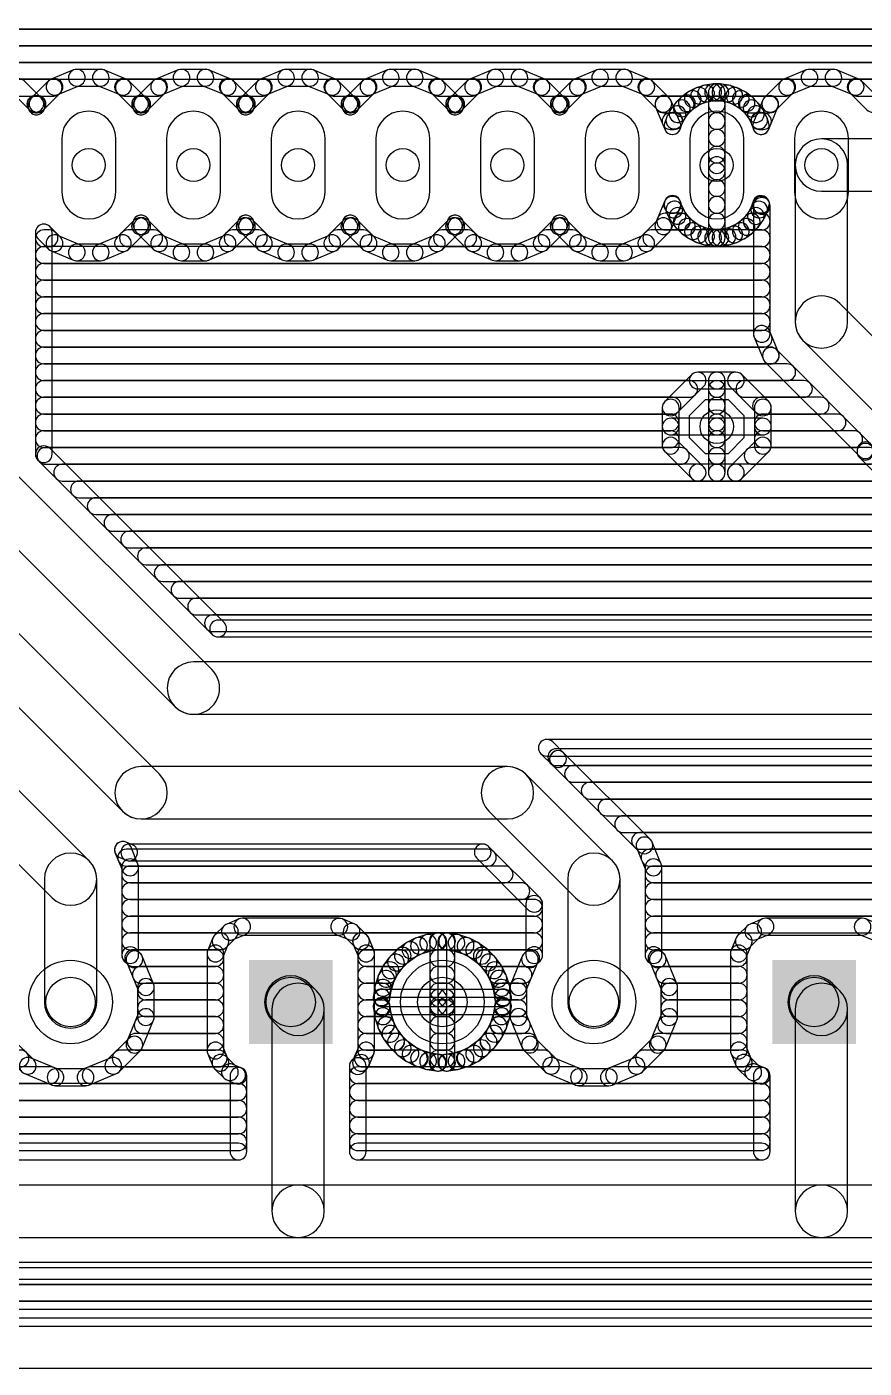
# Model space of a CAD drawing. Extents: x -5.7 to 75.5, y -5.1 to 79.7.
# Drawn here: x 31.52 to 51.84, y -5.08 to 27.49 of the extents above; entities that cross this region are included whole.
import ezdxf

# ---------------------------------------------------------------- set-up
doc = ezdxf.new("R2010")
doc.units = 0
for name, color, linetype in [('16', 175, 'CONTINUOUS'), ('17', 82, 'CONTINUOUS'), ('20', 30, 'CONTINUOUS'), ('44', 253, 'CONTINUOUS')]:
    doc.layers.add(name, color=color, linetype=linetype)

# ---------------------------------------------------------------- blocks, each defined once
blk = doc.blocks.new('OCTAGONP')
blk.add_lwpolyline([(-0.5, -0.2071), (-0.5, 0.2071), (-0.2071, 0.5), (0.2071, 0.5), (0.5, 0.2071), (0.5, -0.2071), (0.2071, -0.5), (-0.2071, -0.5)], close=True)
blk = doc.blocks.new('ROUNDP')
blk.add_circle((0, 0), 0.5)
blk = doc.blocks.new('SQUAREP')
blk.add_solid([(-0.5, -0.5), (0.5, -0.5), (-0.5, 0.5), (0.5, 0.5)])
blk = doc.blocks.new('LONGP100')
blk.add_lwpolyline([(-0.5, -0.5), (0.5, -0.5, 1), (0.5, 0.5), (-0.5, 0.5, 1)], format="xyb", close=True)

msp = doc.modelspace()

# ---------------------------------------------------------------- linework, layer by layer
at = {"layer": '16'}
for points in [[(14.7828, 27.432), (54.4322, 27.432, 1), (54.4322, 27.8384), (14.7828, 27.8384, 1)], [(14.7828, 27.0256), (54.4322, 27.0256, 1), (54.4322, 27.432), (14.7828, 27.432, 1)], [(14.7828, 26.6192), (54.4322, 26.6192, 1), (54.4322, 27.0256), (14.7828, 27.0256, 1)], [(14.7828, 26.2128), (54.2135, 26.2128, 1), (54.2135, 26.6192), (14.7828, 26.6192, 1)], [(32.6505, 26.4385), (32.1114, 26.2152, 1), (32.2669, 25.8398), (32.806, 26.0631, 1)], [(33.3118, 26.454), (32.7282, 26.454, 1), (32.7282, 26.0476), (33.3118, 26.0476, 1)], [(33.9286, 26.2152), (33.3895, 26.4385, 1), (33.234, 26.0631), (33.7731, 25.8398, 1)], [(35.1905, 26.4385), (34.6514, 26.2152, 1), (34.8069, 25.8398), (35.346, 26.0631, 1)], [(35.8518, 26.454), (35.2682, 26.454, 1), (35.2682, 26.0476), (35.8518, 26.0476, 1)], [(36.4686, 26.2152), (35.9295, 26.4385, 1), (35.774, 26.0631), (36.3131, 25.8398, 1)], [(37.7305, 26.4385), (37.1914, 26.2152, 1), (37.3469, 25.8398), (37.886, 26.0631, 1)], [(38.3918, 26.454), (37.8082, 26.454, 1), (37.8082, 26.0476), (38.3918, 26.0476, 1)], [(39.0086, 26.2152), (38.4695, 26.4385, 1), (38.314, 26.0631), (38.8531, 25.8398, 1)], [(40.2705, 26.4385), (39.7314, 26.2152, 1), (39.8869, 25.8398), (40.426, 26.0631, 1)], [(40.9318, 26.454), (40.3482, 26.454, 1), (40.3482, 26.0476), (40.9318, 26.0476, 1)], [(41.5486, 26.2152), (41.0095, 26.4385, 1), (40.854, 26.0631), (41.3931, 25.8398, 1)], [(42.8105, 26.4385), (42.2714, 26.2152, 1), (42.4269, 25.8398), (42.966, 26.0631, 1)], [(43.4718, 26.454), (42.8882, 26.454, 1), (42.8882, 26.0476), (43.4718, 26.0476, 1)], [(44.0886, 26.2152), (43.5495, 26.4385, 1), (43.394, 26.0631), (43.9331, 25.8398, 1)], [(45.3505, 26.4385), (44.8114, 26.2152, 1), (44.9669, 25.8398), (45.506, 26.0631, 1)], [(46.0118, 26.454), (45.4282, 26.454, 1), (45.4282, 26.0476), (46.0118, 26.0476, 1)], [(46.6286, 26.2152), (46.0895, 26.4385, 1), (45.934, 26.0631), (46.4731, 25.8398, 1)], [(50.4305, 26.4385), (49.8914, 26.2152, 1), (50.0469, 25.8398), (50.586, 26.0631, 1)], [(51.0918, 26.454), (50.5082, 26.454, 1), (50.5082, 26.0476), (51.0918, 26.0476, 1)], [(51.7086, 26.2152), (51.1695, 26.4385, 1), (51.014, 26.0631), (51.5531, 25.8398, 1)], [(31.8672, 25.7586), (31.4546, 26.1712, 1), (31.1672, 25.8838), (31.5798, 25.4712, 1)], [(31.3288, 25.8064), (32.1712, 25.8064, 1), (32.1712, 26.2128), (31.3288, 26.2128, 1)], [(32.0454, 26.1712), (31.6328, 25.7586, 1), (31.9202, 25.4712), (32.3328, 25.8838, 1)], [(34.4072, 25.7586), (33.9946, 26.1712, 1), (33.7072, 25.8838), (34.1198, 25.4712, 1)], [(33.8688, 25.8064), (34.7112, 25.8064, 1), (34.7112, 26.2128), (33.8688, 26.2128, 1)], [(34.5854, 26.1712), (34.1728, 25.7586, 1), (34.4602, 25.4712), (34.8728, 25.8838, 1)], [(36.9472, 25.7586), (36.5346, 26.1712, 1), (36.2472, 25.8838), (36.6598, 25.4712, 1)], [(36.4088, 25.8064), (37.2512, 25.8064, 1), (37.2512, 26.2128), (36.4088, 26.2128, 1)], [(37.1254, 26.1712), (36.7128, 25.7586, 1), (37.0002, 25.4712), (37.4128, 25.8838, 1)], [(39.4872, 25.7586), (39.0746, 26.1712, 1), (38.7872, 25.8838), (39.1998, 25.4712, 1)], [(38.9488, 25.8064), (39.7912, 25.8064, 1), (39.7912, 26.2128), (38.9488, 26.2128, 1)], [(39.6654, 26.1712), (39.2528, 25.7586, 1), (39.5402, 25.4712), (39.9528, 25.8838, 1)], [(42.0272, 25.7586), (41.6146, 26.1712, 1), (41.3272, 25.8838), (41.7398, 25.4712, 1)], [(41.4888, 25.8064), (42.3312, 25.8064, 1), (42.3312, 26.2128), (41.4888, 26.2128, 1)], [(42.2054, 26.1712), (41.7928, 25.7586, 1), (42.0802, 25.4712), (42.4928, 25.8838, 1)], [(44.5672, 25.7586), (44.1546, 26.1712, 1), (43.8672, 25.8838), (44.2798, 25.4712, 1)], [(44.0288, 25.8064), (44.8712, 25.8064, 1), (44.8712, 26.2128), (44.0288, 26.2128, 1)], [(44.7454, 26.1712), (44.3328, 25.7586, 1), (44.6202, 25.4712), (45.0328, 25.8838, 1)], [(47.1072, 25.7586), (46.6946, 26.1712, 1), (46.4072, 25.8838), (46.8198, 25.4712, 1)], [(46.5688, 25.8064), (49.9512, 25.8064, 1), (49.9512, 26.2128), (46.5688, 26.2128, 1)], [(47.937, 26.0611), (47.7707, 26.007, 1), (47.8962, 25.6205), (48.0626, 25.6746, 1)], [(48.1408, 26.0959), (47.968, 26.0685, 1), (48.0316, 25.6671), (48.2043, 25.6945, 1)], [(48.26, 26.0984), (48.1725, 26.0984, 1), (48.1725, 25.692), (48.26, 25.692, 1)], [(48.3475, 26.0984), (48.26, 26.0984, 1), (48.26, 25.692), (48.3475, 25.692, 1)], [(48.0568, 25.8952), (48.0568, 24.13, 1), (48.4632, 24.13), (48.4632, 25.8952, 1)], [(48.4632, 24.13), (48.4632, 25.8952, 1), (48.0568, 25.8952), (48.0568, 24.13, 1)], [(48.552, 26.0685), (48.3792, 26.0959, 1), (48.3157, 25.6945), (48.4884, 25.6671, 1)], [(48.7493, 26.007), (48.583, 26.0611, 1), (48.4574, 25.6746), (48.6238, 25.6205, 1)], [(49.8254, 26.1712), (49.4128, 25.7586, 1), (49.7002, 25.4712), (50.1128, 25.8838, 1)], [(52.1872, 25.7586), (51.7746, 26.1712, 1), (51.4872, 25.8838), (51.8998, 25.4712, 1)], [(51.6488, 25.8064), (53.8071, 25.8064, 1), (53.8071, 26.2128), (51.6488, 26.2128, 1)], [(31.9377, 25.6286), (31.9112, 25.6926, 1), (31.5358, 25.5371), (31.5623, 25.4731, 1)], [(31.7283, 25.4), (31.7717, 25.4, 1), (31.7717, 25.8064), (31.7283, 25.8064, 1)], [(31.5888, 25.6926), (31.5623, 25.6286, 1), (31.9377, 25.4731), (31.9642, 25.5371, 1)], [(34.4777, 25.6286), (34.4512, 25.6926, 1), (34.0758, 25.5371), (34.1023, 25.4731, 1)], [(34.2683, 25.4), (34.3117, 25.4, 1), (34.3117, 25.8064), (34.2683, 25.8064, 1)], [(34.1288, 25.6926), (34.1023, 25.6286, 1), (34.4777, 25.4731), (34.5042, 25.5371, 1)], [(37.0177, 25.6286), (36.9912, 25.6926, 1), (36.6158, 25.5371), (36.6423, 25.4731, 1)], [(36.8083, 25.4), (36.8517, 25.4, 1), (36.8517, 25.8064), (36.8083, 25.8064, 1)], [(36.6688, 25.6926), (36.6423, 25.6286, 1), (37.0177, 25.4731), (37.0442, 25.5371, 1)], [(39.5577, 25.6286), (39.5312, 25.6926, 1), (39.1558, 25.5371), (39.1823, 25.4731, 1)], [(39.3483, 25.4), (39.3917, 25.4, 1), (39.3917, 25.8064), (39.3483, 25.8064, 1)], [(39.2088, 25.6926), (39.1823, 25.6286, 1), (39.5577, 25.4731), (39.5842, 25.5371, 1)], [(42.0977, 25.6286), (42.0712, 25.6926, 1), (41.6958, 25.5371), (41.7223, 25.4731, 1)], [(41.8883, 25.4), (41.9317, 25.4, 1), (41.9317, 25.8064), (41.8883, 25.8064, 1)], [(41.7488, 25.6926), (41.7223, 25.6286, 1), (42.0977, 25.4731), (42.1242, 25.5371, 1)], [(44.6377, 25.6286), (44.6112, 25.6926, 1), (44.2358, 25.5371), (44.2623, 25.4731, 1)], [(44.4283, 25.4), (44.4717, 25.4, 1), (44.4717, 25.8064), (44.4283, 25.8064, 1)], [(44.2888, 25.6926), (44.2623, 25.6286, 1), (44.6377, 25.4731), (44.6642, 25.5371, 1)], [(47.3743, 25.154), (47.1512, 25.6926, 1), (46.7758, 25.5371), (46.9989, 24.9985, 1)], [(46.9683, 25.4), (47.5077, 25.4, 1), (47.5077, 25.8064), (46.9683, 25.8064, 1)], [(47.3924, 25.7753), (47.2687, 25.6516, 1), (47.5561, 25.3642), (47.6798, 25.4879, 1)], [(47.5582, 25.8988), (47.4167, 25.796, 1), (47.6555, 25.4672), (47.797, 25.57, 1)], [(47.7412, 25.9948), (47.5854, 25.9154, 1), (47.7699, 25.5533), (47.9257, 25.6327, 1)], [(48.26, 25.4), (48.26, 25.4, 1), (48.26, 25.8064), (48.26, 25.8064, 1)], [(48.9346, 25.9154), (48.7788, 25.9948, 1), (48.5943, 25.6327), (48.7501, 25.5533, 1)], [(49.1033, 25.796), (48.9618, 25.8988, 1), (48.723, 25.57), (48.8645, 25.4672, 1)], [(49.2513, 25.6516), (49.1276, 25.7753, 1), (48.8402, 25.4879), (48.9639, 25.3642, 1)], [(49.0123, 25.4), (49.5517, 25.4, 1), (49.5517, 25.8064), (49.0123, 25.8064, 1)], [(49.3688, 25.6926), (49.1457, 25.154, 1), (49.5211, 24.9985), (49.7442, 25.5371, 1)], [(47.037, 25.2733), (46.9933, 25.1391, 1), (47.3798, 25.0135), (47.4235, 25.1478, 1)], [(47.1286, 25.4586), (47.0492, 25.3028, 1), (47.4113, 25.1183), (47.4907, 25.2741, 1)], [(47.248, 25.6273), (47.1452, 25.4858, 1), (47.474, 25.247), (47.5768, 25.3885, 1)], [(49.3748, 25.4858), (49.272, 25.6273, 1), (48.9432, 25.3885), (49.046, 25.247, 1)], [(49.4708, 25.3028), (49.3914, 25.4586, 1), (49.0293, 25.2741), (49.1087, 25.1183, 1)], [(49.5267, 25.1391), (49.483, 25.2733, 1), (49.0965, 25.1478), (49.1402, 25.0135, 1)], [(47.1367, 24.9936), (47.2257, 24.9936, 1), (47.2257, 25.4), (47.1367, 25.4, 1)], [(48.26, 24.9936), (48.26, 24.9936, 1), (48.26, 25.4), (48.26, 25.4, 1)], [(49.2943, 24.9936), (49.3833, 24.9936, 1), (49.3833, 25.4), (49.2943, 25.4, 1)], [(48.26, 24.5872), (48.26, 24.5872, 1), (48.26, 24.9936), (48.26, 24.9936, 1)], [(50.165, 24.13), (50.165, 20.32, 1), (51.435, 20.32), (51.435, 24.13, 1)], [(53.975, 24.765), (50.8, 24.765, 1), (50.8, 23.495), (53.975, 23.495, 1)], [(48.26, 24.1808), (48.26, 24.1808, 1), (48.26, 24.5872), (48.26, 24.5872, 1)], [(48.4632, 22.3648), (48.4632, 24.13, 1), (48.0568, 24.13), (48.0568, 22.3648, 1)], [(48.26, 23.9268), (48.26, 23.9268, 1), (48.26, 24.3332), (48.26, 24.3332, 1)], [(48.0568, 24.13), (48.0568, 22.3648, 1), (48.4632, 22.3648), (48.4632, 24.13, 1)], [(48.26, 24.3332), (48.26, 24.3332, 1), (48.26, 23.9268), (48.26, 23.9268, 1)], [(48.26, 23.7744), (48.26, 23.7744, 1), (48.26, 24.1808), (48.26, 24.1808, 1)], [(48.26, 23.368), (48.26, 23.368, 1), (48.26, 23.7744), (48.26, 23.7744, 1)], [(47.1512, 22.5674), (47.3743, 23.106, 1), (46.9989, 23.2615), (46.7758, 22.7229, 1)], [(47.1787, 22.9616), (47.1927, 22.9616, 1), (47.1927, 23.368), (47.1787, 23.368, 1)], [(46.9933, 23.1209), (47.037, 22.9867, 1), (47.4235, 23.1122), (47.3798, 23.2465, 1)], [(47.0492, 22.9572), (47.1286, 22.8014, 1), (47.4907, 22.9859), (47.4113, 23.1417, 1)], [(48.26, 22.9616), (48.26, 22.9616, 1), (48.26, 23.368), (48.26, 23.368, 1)], [(49.3914, 22.8014), (49.4708, 22.9572, 1), (49.1087, 23.1417), (49.0293, 22.9859, 1)], [(49.483, 22.9867), (49.5267, 23.1209, 1), (49.1402, 23.2465), (49.0965, 23.1122, 1)], [(49.3273, 22.9616), (49.3413, 22.9616, 1), (49.3413, 23.368), (49.3273, 23.368, 1)], [(49.1457, 23.106), (49.1645, 23.0606, 1), (49.5399, 23.2161), (49.5211, 23.2615, 1)], [(49.149, 23.1384), (49.149, 20.032, 1), (49.5554, 20.032), (49.5554, 23.1384, 1)], [(33.9946, 22.0888), (34.4072, 22.5014, 1), (34.1198, 22.7888), (33.7072, 22.3762, 1)], [(34.4512, 22.5674), (34.4777, 22.6314, 1), (34.1023, 22.7869), (34.0758, 22.7229, 1)], [(34.1023, 22.6314), (34.1288, 22.5674, 1), (34.5042, 22.7229), (34.4777, 22.7869, 1)], [(34.1728, 22.5014), (34.5854, 22.0888, 1), (34.8728, 22.3762), (34.4602, 22.7888, 1)], [(36.5346, 22.0888), (36.9472, 22.5014, 1), (36.6598, 22.7888), (36.2472, 22.3762, 1)], [(36.9912, 22.5674), (37.0177, 22.6314, 1), (36.6423, 22.7869), (36.6158, 22.7229, 1)], [(36.6423, 22.6314), (36.6688, 22.5674, 1), (37.0442, 22.7229), (37.0177, 22.7869, 1)], [(36.7128, 22.5014), (37.1254, 22.0888, 1), (37.4128, 22.3762), (37.0002, 22.7888, 1)], [(39.0746, 22.0888), (39.4872, 22.5014, 1), (39.1998, 22.7888), (38.7872, 22.3762, 1)], [(39.5312, 22.5674), (39.5577, 22.6314, 1), (39.1823, 22.7869), (39.1558, 22.7229, 1)], [(39.1823, 22.6314), (39.2088, 22.5674, 1), (39.5842, 22.7229), (39.5577, 22.7869, 1)], [(39.2528, 22.5014), (39.6654, 22.0888, 1), (39.9528, 22.3762), (39.5402, 22.7888, 1)], [(41.6146, 22.0888), (42.0272, 22.5014, 1), (41.7398, 22.7888), (41.3272, 22.3762, 1)], [(42.0712, 22.5674), (42.0977, 22.6314, 1), (41.7223, 22.7869), (41.6958, 22.7229, 1)], [(41.7223, 22.6314), (41.7488, 22.5674, 1), (42.1242, 22.7229), (42.0977, 22.7869, 1)], [(41.7928, 22.5014), (42.2054, 22.0888, 1), (42.4928, 22.3762), (42.0802, 22.7888, 1)], [(44.1546, 22.0888), (44.5672, 22.5014, 1), (44.2798, 22.7888), (43.8672, 22.3762, 1)], [(44.6112, 22.5674), (44.6377, 22.6314, 1), (44.2623, 22.7869), (44.2358, 22.7229, 1)], [(44.2623, 22.6314), (44.2888, 22.5674, 1), (44.6642, 22.7229), (44.6377, 22.7869, 1)], [(44.3328, 22.5014), (44.7454, 22.0888, 1), (45.0328, 22.3762), (44.6202, 22.7888, 1)], [(46.6946, 22.0888), (47.1072, 22.5014, 1), (46.8198, 22.7888), (46.4072, 22.3762, 1)], [(47.0104, 22.5552), (47.4078, 22.5552, 1), (47.4078, 22.9616), (47.0104, 22.9616, 1)], [(47.1452, 22.7742), (47.248, 22.6327, 1), (47.5768, 22.8715), (47.474, 23.013, 1)], [(47.2687, 22.6084), (47.3924, 22.4847, 1), (47.6798, 22.7721), (47.5561, 22.8958, 1)], [(47.4167, 22.464), (47.5582, 22.3612, 1), (47.797, 22.69), (47.6555, 22.7928, 1)], [(48.26, 22.5552), (48.26, 22.5552, 1), (48.26, 22.9616), (48.26, 22.9616, 1)], [(48.9618, 22.3612), (49.1033, 22.464, 1), (48.8645, 22.7928), (48.723, 22.69, 1)], [(49.1276, 22.4847), (49.2513, 22.6084, 1), (48.9639, 22.8958), (48.8402, 22.7721, 1)], [(49.272, 22.6327), (49.3748, 22.7742, 1), (49.046, 23.013), (48.9432, 22.8715, 1)], [(49.1121, 22.5552), (49.3522, 22.5552, 1), (49.3522, 22.9616), (49.1121, 22.9616, 1)], [(32.131, 17.1097), (32.131, 22.4938, 1), (31.7246, 22.4938), (31.7246, 17.1097, 1)], [(31.7841, 22.3502), (32.0454, 22.0888, 1), (32.3328, 22.3762), (32.0715, 22.6375, 1)], [(31.9278, 22.1488), (32.0696, 22.1488, 1), (32.0696, 22.5552), (31.9278, 22.5552, 1)], [(33.9704, 22.1488), (34.6096, 22.1488, 1), (34.6096, 22.5552), (33.9704, 22.5552, 1)], [(36.5104, 22.1488), (37.1496, 22.1488, 1), (37.1496, 22.5552), (36.5104, 22.5552, 1)], [(39.0504, 22.1488), (39.6896, 22.1488, 1), (39.6896, 22.5552), (39.0504, 22.5552, 1)], [(41.5904, 22.1488), (42.2296, 22.1488, 1), (42.2296, 22.5552), (41.5904, 22.5552, 1)], [(44.1304, 22.1488), (44.7696, 22.1488, 1), (44.7696, 22.5552), (44.1304, 22.5552, 1)], [(46.6704, 22.1488), (49.3522, 22.1488, 1), (49.3522, 22.5552), (46.6704, 22.5552, 1)], [(47.5854, 22.3446), (47.7412, 22.2652, 1), (47.9257, 22.6273), (47.7699, 22.7067, 1)], [(47.7707, 22.253), (47.937, 22.1989, 1), (48.0626, 22.5854), (47.8962, 22.6395, 1)], [(47.968, 22.1915), (48.1408, 22.1641, 1), (48.2043, 22.5655), (48.0316, 22.5929, 1)], [(48.1725, 22.1616), (48.26, 22.1616, 1), (48.26, 22.568), (48.1726, 22.568, 1)], [(48.26, 22.1616), (48.3475, 22.1616, 1), (48.3475, 22.568), (48.26, 22.568, 1)], [(48.3792, 22.1641), (48.552, 22.1915, 1), (48.4884, 22.5929), (48.3157, 22.5655, 1)], [(48.583, 22.1989), (48.7493, 22.253, 1), (48.6238, 22.6395), (48.4574, 22.5854, 1)], [(48.7788, 22.2652), (48.9346, 22.3446, 1), (48.7501, 22.7067), (48.5943, 22.6273, 1)], [(31.9278, 21.7424), (49.3522, 21.7424, 1), (49.3522, 22.1488), (31.9278, 22.1488, 1)], [(32.1114, 22.0448), (32.6505, 21.8215, 1), (32.806, 22.1969), (32.2669, 22.4202, 1)], [(32.7282, 21.806), (33.3118, 21.806, 1), (33.3118, 22.2124), (32.7282, 22.2124, 1)], [(33.3895, 21.8215), (33.9286, 22.0448, 1), (33.7731, 22.4202), (33.234, 22.1969, 1)], [(34.6514, 22.0448), (35.1905, 21.8215, 1), (35.346, 22.1969), (34.8069, 22.4202, 1)], [(35.2682, 21.806), (35.8518, 21.806, 1), (35.8518, 22.2124), (35.2682, 22.2124, 1)], [(35.9295, 21.8215), (36.4686, 22.0448, 1), (36.3131, 22.4202), (35.774, 22.1969, 1)], [(37.1914, 22.0448), (37.7305, 21.8215, 1), (37.886, 22.1969), (37.3469, 22.4202, 1)], [(37.8082, 21.806), (38.3918, 21.806, 1), (38.3918, 22.2124), (37.8082, 22.2124, 1)], [(38.4695, 21.8215), (39.0086, 22.0448, 1), (38.8531, 22.4202), (38.314, 22.1969, 1)], [(39.7314, 22.0448), (40.2705, 21.8215, 1), (40.426, 22.1969), (39.8869, 22.4202, 1)], [(40.3482, 21.806), (40.9318, 21.806, 1), (40.9318, 22.2124), (40.3482, 22.2124, 1)], [(41.0095, 21.8215), (41.5486, 22.0448, 1), (41.3931, 22.4202), (40.854, 22.1969, 1)], [(42.2714, 22.0448), (42.8105, 21.8215, 1), (42.966, 22.1969), (42.4269, 22.4202, 1)], [(42.8882, 21.806), (43.4718, 21.806, 1), (43.4718, 22.2124), (42.8882, 22.2124, 1)], [(43.5495, 21.8215), (44.0886, 22.0448, 1), (43.9331, 22.4202), (43.394, 22.1969, 1)], [(44.8114, 22.0448), (45.3505, 21.8215, 1), (45.506, 22.1969), (44.9669, 22.4202, 1)], [(45.4282, 21.806), (46.0118, 21.806, 1), (46.0118, 22.2124), (45.4282, 22.2124, 1)], [(46.0895, 21.8215), (46.6286, 22.0448, 1), (46.4731, 22.4202), (45.934, 22.1969, 1)], [(31.9278, 21.336), (49.3522, 21.336, 1), (49.3522, 21.7424), (31.9278, 21.7424, 1)], [(31.9278, 20.9296), (49.3522, 20.9296, 1), (49.3522, 21.336), (31.9278, 21.336, 1)], [(31.9278, 20.5232), (49.3522, 20.5232, 1), (49.3522, 20.9296), (31.9278, 20.9296, 1)], [(50.351, 19.871), (52.891, 17.331, 1), (53.789, 18.229), (51.249, 20.769, 1)], [(31.9278, 20.1168), (49.3522, 20.1168, 1), (49.3522, 20.5232), (31.9278, 20.5232, 1)], [(49.1645, 19.9543), (49.3849, 19.4221, 1), (49.7603, 19.5776), (49.5399, 20.1098, 1)], [(31.9278, 19.7104), (49.4012, 19.7104, 1), (49.4012, 20.1168), (31.9278, 20.1168, 1)], [(31.9278, 19.304), (49.5696, 19.304, 1), (49.5696, 19.7104), (31.9278, 19.7104, 1)], [(49.4289, 19.3562), (51.7231, 17.062, 1), (52.0105, 17.3494), (49.7163, 19.6436, 1)], [(31.9278, 18.8976), (49.9717, 18.8976, 1), (49.9717, 19.304), (31.9278, 19.304, 1)], [(31.9278, 18.4912), (47.5939, 18.4912, 1), (47.5939, 18.8976), (31.9278, 18.8976, 1)], [(47.6534, 19.0413), (46.9987, 18.3866, 1), (47.2861, 18.0992), (47.9408, 18.7539, 1)], [(48.26, 19.1008), (47.7971, 19.1008, 1), (47.7971, 18.6944), (48.26, 18.6944, 1)], [(48.0568, 18.8976), (48.0568, 17.78, 1), (48.4632, 17.78), (48.4632, 18.8976, 1)], [(48.4632, 17.78), (48.4632, 18.8976, 1), (48.0568, 18.8976), (48.0568, 17.78, 1)], [(48.7229, 19.1008), (48.26, 19.1008, 1), (48.26, 18.6944), (48.7229, 18.6944, 1)], [(48.26, 18.4912), (48.26, 18.4912, 1), (48.26, 18.8976), (48.26, 18.8976, 1)], [(49.5213, 18.3866), (48.8666, 19.0413, 1), (48.5792, 18.7539), (49.2339, 18.0992, 1)], [(48.9261, 18.4912), (50.3781, 18.4912, 1), (50.3781, 18.8976), (48.9261, 18.8976, 1)], [(31.9278, 18.0848), (47.1875, 18.0848, 1), (47.1875, 18.4912), (31.9278, 18.4912, 1)], [(46.9392, 18.2429), (46.9392, 17.78, 1), (47.3456, 17.78), (47.3456, 18.2429, 1)], [(48.26, 18.0848), (48.26, 18.0848, 1), (48.26, 18.4912), (48.26, 18.4912, 1)], [(49.3325, 18.0848), (50.7845, 18.0848, 1), (50.7845, 18.4912), (49.3325, 18.4912, 1)], [(49.5808, 17.78), (49.5808, 18.2429, 1), (49.1744, 18.2429), (49.1744, 17.78, 1)], [(31.9278, 17.6784), (47.1424, 17.6784, 1), (47.1424, 18.0848), (31.9278, 18.0848, 1)], [(47.1424, 17.5768), (48.26, 17.5768, 1), (48.26, 17.9832), (47.1424, 17.9832, 1)], [(48.26, 17.9832), (47.1424, 17.9832, 1), (47.1424, 17.5768), (48.26, 17.5768, 1)], [(46.9392, 17.78), (46.9392, 17.3171, 1), (47.3456, 17.3171), (47.3456, 17.78, 1)], [(48.26, 17.6784), (48.26, 17.6784, 1), (48.26, 18.0848), (48.26, 18.0848, 1)], [(48.26, 17.9832), (48.26, 17.9832, 1), (48.26, 17.5768), (48.26, 17.5768, 1)], [(48.0568, 17.78), (48.0568, 17.78, 1), (48.4632, 17.78), (48.4632, 17.78, 1)], [(48.4632, 16.6624), (48.4632, 17.78, 1), (48.0568, 17.78), (48.0568, 16.6624, 1)], [(48.26, 17.5768), (48.26, 17.5768, 1), (48.26, 17.9832), (48.26, 17.9832, 1)], [(48.0568, 17.78), (48.0568, 16.6624, 1), (48.4632, 16.6624), (48.4632, 17.78, 1)], [(49.3776, 17.9832), (48.26, 17.9832, 1), (48.26, 17.5768), (49.3776, 17.5768, 1)], [(48.4632, 17.78), (48.4632, 17.78, 1), (48.0568, 17.78), (48.0568, 17.78, 1)], [(48.26, 17.5768), (49.3776, 17.5768, 1), (49.3776, 17.9832), (48.26, 17.9832, 1)], [(49.3776, 17.6784), (51.1909, 17.6784, 1), (51.1909, 18.0848), (49.3776, 18.0848, 1)], [(49.5808, 17.3171), (49.5808, 17.78, 1), (49.1744, 17.78), (49.1744, 17.3171, 1)], [(31.9278, 17.272), (47.1424, 17.272, 1), (47.1424, 17.6784), (31.9278, 17.6784, 1)], [(48.26, 17.272), (48.26, 17.272, 1), (48.26, 17.6784), (48.26, 17.6784, 1)], [(49.3776, 17.272), (51.5973, 17.272, 1), (51.5973, 17.6784), (49.3776, 17.6784, 1)], [(36.3034, 13.0215), (32.0715, 17.2534, 1), (31.7841, 16.966), (36.016, 12.7341, 1)], [(31.9687, 16.8656), (47.3907, 16.8656, 1), (47.3907, 17.272), (31.9687, 17.272, 1)], [(46.9987, 17.1734), (47.6534, 16.5187, 1), (47.9408, 16.8061), (47.2861, 17.4608, 1)], [(48.26, 16.8656), (48.26, 16.8656, 1), (48.26, 17.272), (48.26, 17.272, 1)], [(48.8666, 16.5187), (49.5213, 17.1734, 1), (49.2339, 17.4608), (48.5792, 16.8061, 1)], [(49.1293, 16.8656), (51.9678, 16.8656, 1), (51.9678, 17.272), (49.1293, 17.272, 1)], [(51.6636, 17.2057), (51.6636, 17.1698, 1), (52.07, 17.1698), (52.07, 17.2057, 1)], [(51.7231, 17.0261), (52.5861, 16.1631, 1), (52.8735, 16.4505), (52.0105, 17.3135, 1)], [(30.031, 16.061), (35.111, 10.981, 1), (36.009, 11.879), (30.929, 16.959, 1)], [(32.3751, 16.4592), (47.7971, 16.4592, 1), (47.7971, 16.8656), (32.3751, 16.8656, 1)], [(47.7971, 16.4592), (48.26, 16.4592, 1), (48.26, 16.8656), (47.7971, 16.8656, 1)], [(48.26, 16.4592), (48.7229, 16.4592, 1), (48.7229, 16.8656), (48.26, 16.8656, 1)], [(48.26, 16.4592), (48.26, 16.4592, 1), (48.26, 16.8656), (48.26, 16.8656, 1)], [(48.7229, 16.4592), (52.3742, 16.4592, 1), (52.3742, 16.8656), (48.7229, 16.8656, 1)], [(32.7815, 16.0528), (52.8165, 16.0528, 1), (52.8165, 16.4592), (32.7815, 16.4592, 1)], [(33.1879, 15.6464), (53.2229, 15.6464, 1), (53.2229, 16.0528), (33.1879, 16.0528, 1)], [(27.491, 14.791), (33.841, 8.441, 1), (34.739, 9.339), (28.389, 15.689, 1)], [(33.5943, 15.24), (53.6293, 15.24, 1), (53.6293, 15.6464), (33.5943, 15.6464, 1)], [(34.0007, 14.8336), (54.0357, 14.8336, 1), (54.0357, 15.24), (34.0007, 15.24, 1)], [(34.4071, 14.4272), (54.4421, 14.4272, 1), (54.4421, 14.8336), (34.4071, 14.8336, 1)], [(33.0268, 7.2412), (25.849, 14.419, 1), (24.951, 13.521), (32.1288, 6.3432, 1)], [(34.8135, 14.0208), (54.8485, 14.0208, 1), (54.8485, 14.4272), (34.8135, 14.4272, 1)], [(35.2199, 13.6144), (55.2549, 13.6144, 1), (55.2549, 14.0208), (35.2199, 14.0208, 1)], [(35.6263, 13.208), (55.6613, 13.208, 1), (55.6613, 13.6144), (35.6263, 13.6144, 1)], [(36.0327, 12.8016), (56.0677, 12.8016, 1), (56.0677, 13.208), (36.0327, 13.208, 1)], [(53.628, 13.081), (36.1597, 13.081, 1), (36.1597, 12.6746), (53.628, 12.6746, 1)], [(35.56, 10.795), (53.34, 10.795, 1), (53.34, 12.065), (35.56, 12.065, 1)], [(44.5511, 9.8538), (44.279, 10.1259, 1), (43.9916, 9.8385), (44.2637, 9.5664, 1)], [(44.1353, 9.779), (52.7403, 9.779, 1), (52.7403, 10.1854), (44.1353, 10.1854, 1)], [(44.3639, 9.5504), (52.9689, 9.5504, 1), (52.9689, 9.9568), (44.3639, 9.9568, 1)], [(46.6489, 7.756), (44.5511, 9.8538, 1), (44.2637, 9.5664), (46.3615, 7.4686, 1)], [(44.6106, 9.7101), (44.6106, 9.7101, 1), (44.2042, 9.7101), (44.2042, 9.7101, 1)], [(43.18, 9.525), (34.29, 9.525, 1), (34.29, 8.255), (43.18, 8.255, 1)], [(45.7268, 7.2412), (43.629, 9.339, 1), (42.731, 8.441), (44.8288, 6.3432, 1)], [(44.7703, 9.144), (53.3753, 9.144, 1), (53.3753, 9.5504), (44.7703, 9.5504, 1)], [(45.1767, 8.7376), (53.7817, 8.7376, 1), (53.7817, 9.144), (45.1767, 9.144, 1)], [(45.5831, 8.3312), (54.1881, 8.3312, 1), (54.1881, 8.7376), (45.5831, 8.7376, 1)], [(45.9895, 7.9248), (54.5945, 7.9248, 1), (54.5945, 8.3312), (45.9895, 8.3312, 1)], [(46.3959, 7.5184), (55.0009, 7.5184, 1), (55.0009, 7.9248), (46.3959, 7.9248, 1)], [(34.2133, 7.1579), (34.0372, 7.5831, 1), (33.6617, 7.4276), (33.8379, 7.0024, 1)], [(33.7717, 7.3177), (33.9242, 7.2545, 1), (34.0798, 7.6299), (33.9272, 7.6931, 1)], [(33.9283, 7.112), (42.7073, 7.112, 1), (42.7073, 7.5184), (33.9283, 7.5184, 1)], [(34.002, 7.239), (42.5803, 7.239, 1), (42.5803, 7.6454), (34.002, 7.6454, 1)], [(42.4366, 7.2985), (43.6863, 6.0488, 1), (43.9737, 6.3362), (42.724, 7.5859, 1)], [(46.9133, 7.1579), (46.6929, 7.6901, 1), (46.3175, 7.5346), (46.5379, 7.0024, 1)], [(46.6283, 7.112), (55.4073, 7.112, 1), (55.4073, 7.5184), (46.6283, 7.5184, 1)], [(33.2128, 3.81), (33.2128, 6.7922, 1), (31.9428, 6.7922), (31.9428, 3.81, 1)], [(34.2288, 4.9485), (34.2288, 7.0802, 1), (33.8224, 7.0802), (33.8224, 4.9485, 1)], [(45.9128, 3.81), (45.9128, 6.7922, 1), (44.6428, 6.7922), (44.6428, 3.81, 1)], [(46.9288, 4.9485), (46.9288, 7.0802, 1), (46.5224, 7.0802), (46.5224, 4.9485, 1)], [(34.0256, 6.7056), (43.1137, 6.7056, 1), (43.1137, 7.112), (34.0256, 7.112, 1)], [(46.7256, 6.7056), (55.8137, 6.7056, 1), (55.8137, 7.112), (46.7256, 7.112, 1)], [(34.0256, 6.2992), (43.5201, 6.2992, 1), (43.5201, 6.7056), (34.0256, 6.7056, 1)], [(46.7256, 6.2992), (56.2201, 6.2992, 1), (56.2201, 6.7056), (46.7256, 6.7056, 1)], [(34.0256, 5.8928), (43.83, 5.8928, 1), (43.83, 6.2992), (34.0256, 6.2992, 1)], [(43.6268, 6.1925), (43.6268, 4.9485, 1), (44.0332, 4.9485), (44.0332, 6.1925, 1)], [(46.7256, 5.8928), (56.53, 5.8928, 1), (56.53, 6.2992), (46.7256, 6.2992, 1)], [(34.0256, 5.4864), (43.83, 5.4864, 1), (43.83, 5.8928), (34.0256, 5.8928, 1)], [(46.7256, 5.4864), (56.53, 5.4864, 1), (56.53, 5.8928), (46.7256, 5.8928, 1)], [(36.3021, 5.6587), (36.0735, 5.4301, 1), (36.3608, 5.1427), (36.5895, 5.3714, 1)], [(36.6668, 5.8265), (36.368, 5.7028, 1), (36.5235, 5.3273), (36.8223, 5.4511, 1)], [(39.0999, 5.842), (36.7445, 5.842, 1), (36.7445, 5.4356), (39.0999, 5.4356, 1)], [(39.4764, 5.7028), (39.1776, 5.8265, 1), (39.0221, 5.4511), (39.3209, 5.3273, 1)], [(39.7709, 5.4301), (39.5423, 5.6587, 1), (39.2549, 5.3714), (39.4836, 5.1427, 1)], [(49.0021, 5.6587), (48.7735, 5.4301, 1), (49.0608, 5.1427), (49.2895, 5.3714, 1)], [(49.3668, 5.8265), (49.068, 5.7028, 1), (49.2235, 5.3273), (49.5223, 5.4511, 1)], [(51.7999, 5.842), (49.4445, 5.842, 1), (49.4445, 5.4356), (51.7999, 5.4356, 1)], [(52.1764, 5.7028), (51.8776, 5.8265, 1), (51.7221, 5.4511), (52.0209, 5.3273, 1)], [(34.0256, 5.08), (36.2158, 5.08, 1), (36.2158, 5.4864), (34.0256, 5.4864, 1)], [(36.0294, 5.3642), (35.9057, 5.0654, 1), (36.2811, 4.9099), (36.4049, 5.2087, 1)], [(39.9387, 5.0654), (39.815, 5.3642, 1), (39.4395, 5.2087), (39.5633, 4.9099, 1)], [(39.6286, 5.08), (43.83, 5.08, 1), (43.83, 5.4864), (39.6286, 5.4864, 1)], [(40.7084, 5.2344), (40.5208, 5.0981, 1), (40.7597, 4.7693), (40.9473, 4.9056, 1)], [(40.9422, 5.3563), (40.7356, 5.251, 1), (40.9201, 4.8889), (41.1267, 4.9942, 1)], [(41.1922, 5.4402), (40.9717, 5.3685, 1), (41.0973, 4.982), (41.3178, 5.0537, 1)], [(41.4523, 5.4839), (41.2232, 5.4476, 1), (41.2868, 5.0462), (41.5158, 5.0825, 1)], [(41.5032, 5.4864), (41.4841, 5.4864, 1), (41.4841, 5.08), (41.5032, 5.08, 1)], [(41.7064, 3.9068), (41.7064, 5.2832, 1), (41.3, 5.2832), (41.3, 3.9068, 1)], [(41.4936, 5.2832), (41.4936, 3.9068, 1), (41.9, 3.9068), (41.9, 5.2832, 1)], [(41.7159, 5.4864), (41.6968, 5.4864, 1), (41.6968, 5.08), (41.7159, 5.08, 1)], [(41.9768, 5.4476), (41.7477, 5.4839, 1), (41.6842, 5.0825), (41.9132, 5.0462, 1)], [(42.2283, 5.3685), (42.0078, 5.4402, 1), (41.8822, 5.0537), (42.1027, 4.982, 1)], [(42.4644, 5.251), (42.2578, 5.3563, 1), (42.0733, 4.9942), (42.2799, 4.8889, 1)], [(42.6792, 5.0981), (42.4916, 5.2344, 1), (42.2527, 4.9056), (42.4403, 4.7693, 1)], [(46.7256, 5.08), (48.9158, 5.08, 1), (48.9158, 5.4864), (46.7256, 5.4864, 1)], [(48.7294, 5.3642), (48.6057, 5.0654, 1), (48.9811, 4.9099), (49.1049, 5.2087, 1)], [(34.2719, 4.9896), (34.1693, 5.0922, 1), (33.8819, 4.8048), (33.9845, 4.7022, 1)], [(34.0973, 4.6736), (36.0934, 4.6736, 1), (36.0934, 5.08), (34.0973, 5.08, 1)], [(34.5943, 4.2515), (34.3159, 4.9237, 1), (33.9404, 4.7682), (34.2189, 4.096, 1)], [(35.8902, 4.9877), (35.8902, 2.6323, 1), (36.2966, 2.6323), (36.2966, 4.9877, 1)], [(39.9542, 2.6323), (39.9542, 4.9877, 1), (39.5478, 4.9877), (39.5478, 2.6323, 1)], [(39.751, 4.6736), (40.5834, 4.6736, 1), (40.5834, 5.08), (39.751, 5.08, 1)], [(40.3119, 4.8892), (40.1756, 4.7016, 1), (40.5044, 4.4627), (40.6407, 4.6503, 1)], [(40.4966, 5.0774), (40.3326, 4.9134, 1), (40.62, 4.626), (40.784, 4.79, 1)], [(41.5032, 4.6736), (41.6968, 4.6736, 1), (41.6968, 5.08), (41.5032, 5.08, 1)], [(42.8674, 4.9134), (42.7034, 5.0774, 1), (42.416, 4.79), (42.58, 4.626, 1)], [(42.6166, 4.6736), (43.7583, 4.6736, 1), (43.7583, 5.08), (42.6166, 5.08, 1)], [(43.0244, 4.7016), (42.8881, 4.8892, 1), (42.5593, 4.6503), (42.6956, 4.4627, 1)], [(43.5397, 4.9237), (43.2613, 4.2515, 1), (43.6367, 4.096), (43.9152, 4.7682, 1)], [(43.6863, 5.0922), (43.5837, 4.9896, 1), (43.8711, 4.7022), (43.9737, 4.8048, 1)], [(46.9719, 4.9896), (46.8693, 5.0922, 1), (46.5819, 4.8048), (46.6845, 4.7022, 1)], [(46.7973, 4.6736), (48.7934, 4.6736, 1), (48.7934, 5.08), (46.7973, 5.08, 1)], [(47.2943, 4.2515), (47.0159, 4.9237, 1), (46.6404, 4.7682), (46.9189, 4.096, 1)], [(48.5902, 4.9877), (48.5902, 2.6323, 1), (48.9966, 2.6323), (48.9966, 4.9877, 1)], [(34.2837, 4.2672), (36.0934, 4.2672, 1), (36.0934, 4.6736), (34.2837, 4.6736, 1)], [(39.751, 4.2672), (40.2831, 4.2672, 1), (40.2831, 4.6736), (39.751, 4.6736, 1)], [(40.0415, 4.4383), (39.9698, 4.2178, 1), (40.3563, 4.0922), (40.428, 4.3127, 1)], [(40.159, 4.6744), (40.0537, 4.4678, 1), (40.4158, 4.2833), (40.5211, 4.4899, 1)], [(41.5032, 4.2672), (41.6968, 4.2672, 1), (41.6968, 4.6736), (41.5032, 4.6736, 1)], [(43.1463, 4.4678), (43.041, 4.6744, 1), (42.6789, 4.4899), (42.7842, 4.2833, 1)], [(42.9169, 4.2672), (43.5719, 4.2672, 1), (43.5719, 4.6736), (42.9169, 4.6736, 1)], [(43.2302, 4.2178), (43.1585, 4.4383, 1), (42.772, 4.3127), (42.8437, 4.0922, 1)], [(46.9837, 4.2672), (48.7934, 4.2672, 1), (48.7934, 4.6736), (46.9837, 4.6736, 1)], [(34.6098, 3.4462), (34.6098, 4.1738, 1), (34.2034, 4.1738), (34.2034, 3.4462, 1)], [(34.4066, 3.8608), (36.0934, 3.8608, 1), (36.0934, 4.2672), (34.4066, 4.2672, 1)], [(37.4732, 3.361), (37.651, 3.1832, 1), (38.549, 4.0812), (38.3712, 4.259, 1)], [(37.465, 3.6322), (37.465, -1.27, 1), (38.735, -1.27), (38.735, 3.6322, 1)], [(39.751, 3.8608), (40.1487, 3.8608, 1), (40.1487, 4.2672), (39.751, 4.2672, 1)], [(39.9624, 4.1868), (39.9261, 3.9577, 1), (40.3275, 3.8942), (40.3638, 4.1232, 1)], [(41.5032, 3.8608), (41.6968, 3.8608, 1), (41.6968, 4.2672), (41.5032, 4.2672, 1)], [(43.2739, 3.9577), (43.2376, 4.1868, 1), (42.8362, 4.1232), (42.8725, 3.8942, 1)], [(43.0513, 3.8608), (43.449, 3.8608, 1), (43.449, 4.2672), (43.0513, 4.2672, 1)], [(43.2458, 4.1738), (43.2458, 3.4462, 1), (43.6522, 3.4462), (43.6522, 4.1738, 1)], [(47.3098, 3.4462), (47.3098, 4.1738, 1), (46.9034, 4.1738), (46.9034, 3.4462, 1)], [(47.1066, 3.8608), (48.7934, 3.8608, 1), (48.7934, 4.2672), (47.1066, 4.2672, 1)], [(50.1732, 3.361), (50.351, 3.1832, 1), (51.249, 4.0812), (51.0712, 4.259, 1)], [(50.165, 3.6322), (50.165, -1.27, 1), (51.435, -1.27), (51.435, 3.6322, 1)], [(39.9236, 3.9259), (39.9236, 3.9068, 1), (40.33, 3.9068), (40.33, 3.9259, 1)], [(40.1268, 3.7036), (41.5032, 3.7036, 1), (41.5032, 4.11), (40.1268, 4.11, 1)], [(41.5032, 3.9164), (40.1268, 3.9164, 1), (40.1268, 3.51), (41.5032, 3.51, 1)], [(39.9236, 3.7132), (39.9236, 3.694, 1), (40.33, 3.6941), (40.33, 3.7132, 1)], [(41.6968, 4.11), (41.5032, 4.11, 1), (41.5032, 3.7036), (41.6968, 3.7036, 1)], [(41.3, 3.9068), (41.3, 3.7132, 1), (41.7064, 3.7132), (41.7064, 3.9068, 1)], [(41.7064, 2.3368), (41.7064, 3.7132, 1), (41.3, 3.7132), (41.3, 2.3368, 1)], [(41.5032, 3.51), (41.6968, 3.51, 1), (41.6968, 3.9164), (41.5032, 3.9164, 1)], [(41.9, 3.7132), (41.9, 3.9068, 1), (41.4936, 3.9068), (41.4936, 3.7132, 1)], [(41.6968, 3.7036), (43.0732, 3.7036, 1), (43.0732, 4.11), (41.6968, 4.11, 1)], [(41.4936, 3.7132), (41.4936, 2.3368, 1), (41.9, 2.3368), (41.9, 3.7132, 1)], [(43.0732, 3.9164), (41.6968, 3.9164, 1), (41.6968, 3.51), (43.0732, 3.51, 1)], [(43.2764, 3.9068), (43.2764, 3.9259, 1), (42.87, 3.9259), (42.87, 3.9068, 1)], [(43.2764, 3.6941), (43.2764, 3.7132, 1), (42.87, 3.7132), (42.87, 3.694, 1)], [(34.3159, 2.6963), (34.5943, 3.3685, 1), (34.2189, 3.524), (33.9404, 2.8518, 1)], [(34.4066, 3.4544), (36.0934, 3.4544, 1), (36.0934, 3.8608), (34.4066, 3.8608, 1)], [(39.751, 3.4544), (40.1326, 3.4544, 1), (40.1326, 3.8608), (39.751, 3.8608, 1)], [(39.9261, 3.6623), (39.9624, 3.4332, 1), (40.3638, 3.4968), (40.3275, 3.7258, 1)], [(39.9698, 3.4022), (40.0415, 3.1817, 1), (40.428, 3.3073), (40.3563, 3.5278, 1)], [(41.5032, 3.4544), (41.6968, 3.4544, 1), (41.6968, 3.8608), (41.5032, 3.8608, 1)], [(43.1585, 3.1817), (43.2302, 3.4022, 1), (42.8437, 3.5278), (42.772, 3.3073, 1)], [(43.2376, 3.4332), (43.2739, 3.6623, 1), (42.8725, 3.7258), (42.8362, 3.4968, 1)], [(43.0674, 3.4544), (43.449, 3.4544, 1), (43.449, 3.8608), (43.0674, 3.8608, 1)], [(43.2613, 3.3685), (43.5397, 2.6963, 1), (43.9152, 2.8518), (43.6367, 3.524, 1)], [(47.0159, 2.6963), (47.2943, 3.3685, 1), (46.9189, 3.524), (46.6404, 2.8518, 1)], [(47.1066, 3.4544), (48.7934, 3.4544, 1), (48.7934, 3.8608), (47.1066, 3.8608, 1)], [(34.3258, 3.048), (36.0934, 3.048, 1), (36.0934, 3.4544), (34.3258, 3.4544, 1)], [(39.751, 3.048), (40.2325, 3.048, 1), (40.2325, 3.4544), (39.751, 3.4544, 1)], [(40.0537, 3.1522), (40.159, 2.9456, 1), (40.5211, 3.1301), (40.4158, 3.3367, 1)], [(41.5032, 3.048), (41.6968, 3.048, 1), (41.6968, 3.4544), (41.5032, 3.4544, 1)], [(43.041, 2.9456), (43.1463, 3.1522, 1), (42.7842, 3.3367), (42.6789, 3.1301, 1)], [(42.9674, 3.048), (43.5298, 3.048, 1), (43.5298, 3.4544), (42.9674, 3.4544, 1)], [(47.0258, 3.048), (48.7934, 3.048, 1), (48.7934, 3.4544), (47.0258, 3.4544, 1)], [(30.8837, 2.6304), (31.3982, 2.1159, 1), (31.6855, 2.4033), (31.1711, 2.9177, 1)], [(33.7574, 2.1159), (34.2719, 2.6304, 1), (33.9845, 2.9177), (33.47, 2.4033, 1)], [(34.1575, 2.6416), (36.0934, 2.6416, 1), (36.0934, 3.048), (34.1575, 3.048, 1)], [(39.751, 2.6416), (40.4818, 2.6416, 1), (40.4818, 3.048), (39.751, 3.048, 1)], [(40.1756, 2.9184), (40.3119, 2.7308, 1), (40.6407, 2.9697), (40.5044, 3.1573, 1)], [(40.3326, 2.7066), (40.4966, 2.5426, 1), (40.784, 2.83), (40.62, 2.994, 1)], [(41.5032, 2.6416), (41.6968, 2.6416, 1), (41.6968, 3.048), (41.5032, 3.048, 1)], [(42.7034, 2.5426), (42.8674, 2.7066, 1), (42.58, 2.994), (42.416, 2.83, 1)], [(42.7182, 2.6416), (43.6981, 2.6416, 1), (43.6981, 3.048), (42.7182, 3.048, 1)], [(42.8881, 2.7308), (43.0244, 2.9184, 1), (42.6956, 3.1573), (42.5593, 2.9697, 1)], [(43.5837, 2.6304), (44.0982, 2.1159, 1), (44.3855, 2.4033), (43.8711, 2.9177, 1)], [(46.4574, 2.1159), (46.9719, 2.6304, 1), (46.6845, 2.9177), (46.17, 2.4033, 1)], [(46.8575, 2.6416), (48.7934, 2.6416, 1), (48.7934, 3.048), (46.8575, 3.048, 1)], [(29.446, 2.2352), (31.3631, 2.2352, 1), (31.3631, 2.6416), (29.446, 2.6416, 1)], [(33.7925, 2.2352), (36.1737, 2.2352, 1), (36.1737, 2.6416), (33.7925, 2.6416, 1)], [(35.9057, 2.5546), (36.0294, 2.2558, 1), (36.4049, 2.4113), (36.2811, 2.7101, 1)], [(39.815, 2.2558), (39.9387, 2.5546, 1), (39.5633, 2.7101), (39.4395, 2.4113, 1)], [(39.6707, 2.2352), (41.054, 2.2352, 1), (41.054, 2.6416), (39.6707, 2.6416, 1)], [(40.5208, 2.5219), (40.7084, 2.3856, 1), (40.9473, 2.7144), (40.7597, 2.8507, 1)], [(40.7356, 2.369), (40.9422, 2.2637, 1), (41.1267, 2.6258), (40.9201, 2.7311, 1)], [(40.9717, 2.2515), (41.1922, 2.1798, 1), (41.3178, 2.5663), (41.0973, 2.638, 1)], [(41.5032, 2.2352), (41.6968, 2.2352, 1), (41.6968, 2.6416), (41.5032, 2.6416, 1)], [(42.0078, 2.1798), (42.2283, 2.2515, 1), (42.1027, 2.638), (41.8822, 2.5663, 1)], [(42.146, 2.2352), (44.0631, 2.2352, 1), (44.0631, 2.6416), (42.146, 2.6416, 1)], [(42.2578, 2.2637), (42.4644, 2.369, 1), (42.2799, 2.7311), (42.0733, 2.6258, 1)], [(42.4916, 2.3856), (42.6792, 2.5219, 1), (42.4403, 2.8507), (42.2527, 2.7144, 1)], [(46.4925, 2.2352), (48.8737, 2.2352, 1), (48.8737, 2.6416), (46.4925, 2.6416, 1)], [(48.6057, 2.5546), (48.7294, 2.2558, 1), (49.1049, 2.4113), (48.9811, 2.7101, 1)], [(31.4641, 2.0719), (32.1363, 1.7935, 1), (32.2918, 2.1689), (31.6196, 2.4474, 1)], [(33.0193, 1.7935), (33.6915, 2.0719, 1), (33.536, 2.4474), (32.8638, 2.1689, 1)], [(36.0735, 2.1899), (36.3021, 1.9613, 1), (36.5895, 2.2486), (36.3608, 2.4773, 1)], [(36.368, 1.9172), (36.5744, 1.8317, 1), (36.73, 2.2072), (36.5235, 2.2927, 1)], [(39.6915, 2.1104), (39.7709, 2.1899, 1), (39.4836, 2.4773), (39.4041, 2.3978, 1)], [(39.751, 0.1778), (39.751, 2.2541, 1), (39.3446, 2.2541), (39.3446, 0.1778, 1)], [(41.2232, 2.1724), (41.4523, 2.1361, 1), (41.5158, 2.5375), (41.2868, 2.5738, 1)], [(41.4841, 2.1336), (41.5032, 2.1336, 1), (41.5032, 2.54), (41.4841, 2.54, 1)], [(41.6968, 2.1336), (41.7159, 2.1336, 1), (41.7159, 2.54), (41.6968, 2.54, 1)], [(41.7477, 2.1361), (41.9768, 2.1724, 1), (41.9132, 2.5738), (41.6842, 2.5375, 1)], [(44.1641, 2.0719), (44.8363, 1.7935, 1), (44.9918, 2.1689), (44.3196, 2.4474, 1)], [(45.7193, 1.7935), (46.3915, 2.0719, 1), (46.236, 2.4474), (45.5638, 2.1689, 1)], [(48.7735, 2.1899), (49.0021, 1.9613, 1), (49.2895, 2.2486), (49.0608, 2.4773, 1)], [(49.068, 1.9172), (49.2744, 1.8317, 1), (49.43, 2.2072), (49.2235, 2.2927, 1)], [(26.8478, 1.8288), (32.0914, 1.8288, 1), (32.0914, 2.2352), (26.8478, 2.2352, 1)], [(32.214, 1.778), (32.9416, 1.778, 1), (32.9416, 2.1844), (32.214, 2.1844, 1)], [(33.0642, 1.8288), (36.6219, 1.8288, 1), (36.6219, 2.2352), (33.0642, 2.2352, 1)], [(36.449, 2.0194), (36.449, 0.1778, 1), (36.8554, 0.1778), (36.8554, 2.0194, 1)], [(39.5478, 1.8288), (44.7914, 1.8288, 1), (44.7914, 2.2352), (39.5478, 2.2352, 1)], [(44.914, 1.778), (45.6416, 1.778, 1), (45.6416, 2.1844), (44.914, 2.1844, 1)], [(45.7642, 1.8288), (49.3219, 1.8288, 1), (49.3219, 2.2352), (45.7642, 2.2352, 1)], [(49.149, 2.0194), (49.149, 0.1778, 1), (49.5554, 0.1778), (49.5554, 2.0194, 1)], [(26.8478, 1.4224), (36.6522, 1.4224, 1), (36.6522, 1.8288), (26.8478, 1.8288, 1)], [(39.5478, 1.4224), (49.3522, 1.4224, 1), (49.3522, 1.8288), (39.5478, 1.8288, 1)], [(26.8478, 1.016), (36.6522, 1.016, 1), (36.6522, 1.4224), (26.8478, 1.4224, 1)], [(39.5478, 1.016), (49.3522, 1.016, 1), (49.3522, 1.4224), (39.5478, 1.4224, 1)], [(26.8478, 0.6096), (36.6522, 0.6096, 1), (36.6522, 1.016), (26.8478, 1.016, 1)], [(39.5478, 0.6096), (49.3522, 0.6096, 1), (49.3522, 1.016), (39.5478, 1.016, 1)], [(26.8478, 0.2032), (36.6522, 0.2032, 1), (36.6522, 0.6096), (26.8478, 0.6096, 1)], [(36.6522, 0.381), (26.8478, 0.381, 1), (26.8478, -0.0254), (36.6522, -0.0254, 1)], [(39.5478, 0.2032), (49.3522, 0.2032, 1), (49.3522, 0.6096), (39.5478, 0.6096, 1)], [(49.3522, 0.381), (39.5478, 0.381, 1), (39.5478, -0.0254), (49.3522, -0.0254, 1)], [(38.1, -0.635), (25.4, -0.635, 1), (25.4, -1.905), (38.1, -1.905, 1)], [(50.8, -0.635), (38.1, -0.635, 1), (38.1, -1.905), (50.8, -1.905, 1)], [(62.23, -0.635), (50.8, -0.635, 1), (50.8, -1.905), (62.23, -1.905, 1)], [(6.697, -2.921), (62.518, -2.921, 1), (62.518, -2.5146), (6.697, -2.5146, 1)], [(-4.4958, -3.048), (66.5604, -3.048, 1), (66.5604, -2.6416), (-4.4958, -2.6416, 1)], [(-4.4958, -3.4544), (66.8878, -3.4544, 1), (66.8878, -3.048), (-4.4958, -3.048, 1)], [(-4.4958, -3.8608), (67.3229, -3.8608, 1), (67.3229, -3.4544), (-4.4958, -3.4544, 1)], [(67.5405, -3.6576), (-4.4958, -3.6576, 1), (-4.4958, -4.064), (67.5405, -4.064, 1)]]:
    msp.add_lwpolyline(points, format="xyb", close=True, dxfattribs=at)
at = {"layer": '20'}
msp.add_line((-5.715, -5.08), (75.545, -5.08), dxfattribs=at)
at = {"layer": '44'}
for centre, radius in [((33.02, 24.13), 0.4), ((35.56, 24.13), 0.4), ((38.1, 24.13), 0.4), ((40.64, 24.13), 0.4), ((43.18, 24.13), 0.4), ((45.72, 24.13), 0.4), ((48.26, 24.13), 0.4), ((50.8, 24.13), 0.4), ((48.26, 17.78), 0.4064), ((32.5778, 3.81), 0.6), ((37.9222, 3.81), 0.6), ((41.6, 3.81), 0.6), ((45.2778, 3.81), 0.6), ((50.6222, 3.81), 0.6)]:
    msp.add_circle(centre, radius, dxfattribs=at)

# ---------------------------------------------------------------- block references
at = {"layer": '17'}
for name, p, xscale, yscale, rotation in [('LONGP100', (33.02, 24.13), 1.308, 1.308, 270), ('LONGP100', (33.02, 24.13), 1.308, 1.308, 270), ('LONGP100', (35.56, 24.13), 1.308, 1.308, 270), ('LONGP100', (35.56, 24.13), 1.308, 1.308, 270), ('LONGP100', (38.1, 24.13), 1.308, 1.308, 270), ('LONGP100', (38.1, 24.13), 1.308, 1.308, 270), ('LONGP100', (40.64, 24.13), 1.308, 1.308, 270), ('LONGP100', (40.64, 24.13), 1.308, 1.308, 270), ('LONGP100', (43.18, 24.13), 1.308, 1.308, 90), ('LONGP100', (43.18, 24.13), 1.308, 1.308, 90), ('LONGP100', (45.72, 24.13), 1.308, 1.308, 90), ('LONGP100', (45.72, 24.13), 1.308, 1.308, 90), ('LONGP100', (48.26, 24.13), 1.308, 1.308, 90), ('LONGP100', (48.26, 24.13), 1.308, 1.308, 90), ('LONGP100', (50.8, 24.13), 1.308, 1.308, 90), ('LONGP100', (50.8, 24.13), 1.308, 1.308, 90), ('OCTAGONP', (48.26, 17.78), 1.3208, 1.3208, 180), ('OCTAGONP', (48.26, 17.78), 1.3208, 1.3208, 180)]:
    msp.add_blockref(name, p, dxfattribs=dict(at, xscale=xscale, yscale=yscale, rotation=rotation))
at = {"layer": '17', "xscale": 2.032, "yscale": 2.032}
for name, p in [('ROUNDP', (32.5778, 3.81)), ('ROUNDP', (32.5778, 3.81)), ('SQUAREP', (37.9222, 3.81)), ('SQUAREP', (37.9222, 3.81)), ('ROUNDP', (41.6, 3.81)), ('ROUNDP', (41.6, 3.81)), ('ROUNDP', (45.2778, 3.81)), ('ROUNDP', (45.2778, 3.81)), ('SQUAREP', (50.6222, 3.81)), ('SQUAREP', (50.6222, 3.81))]:
    msp.add_blockref(name, p, dxfattribs=at)

doc.saveas('drawing.dxf')
